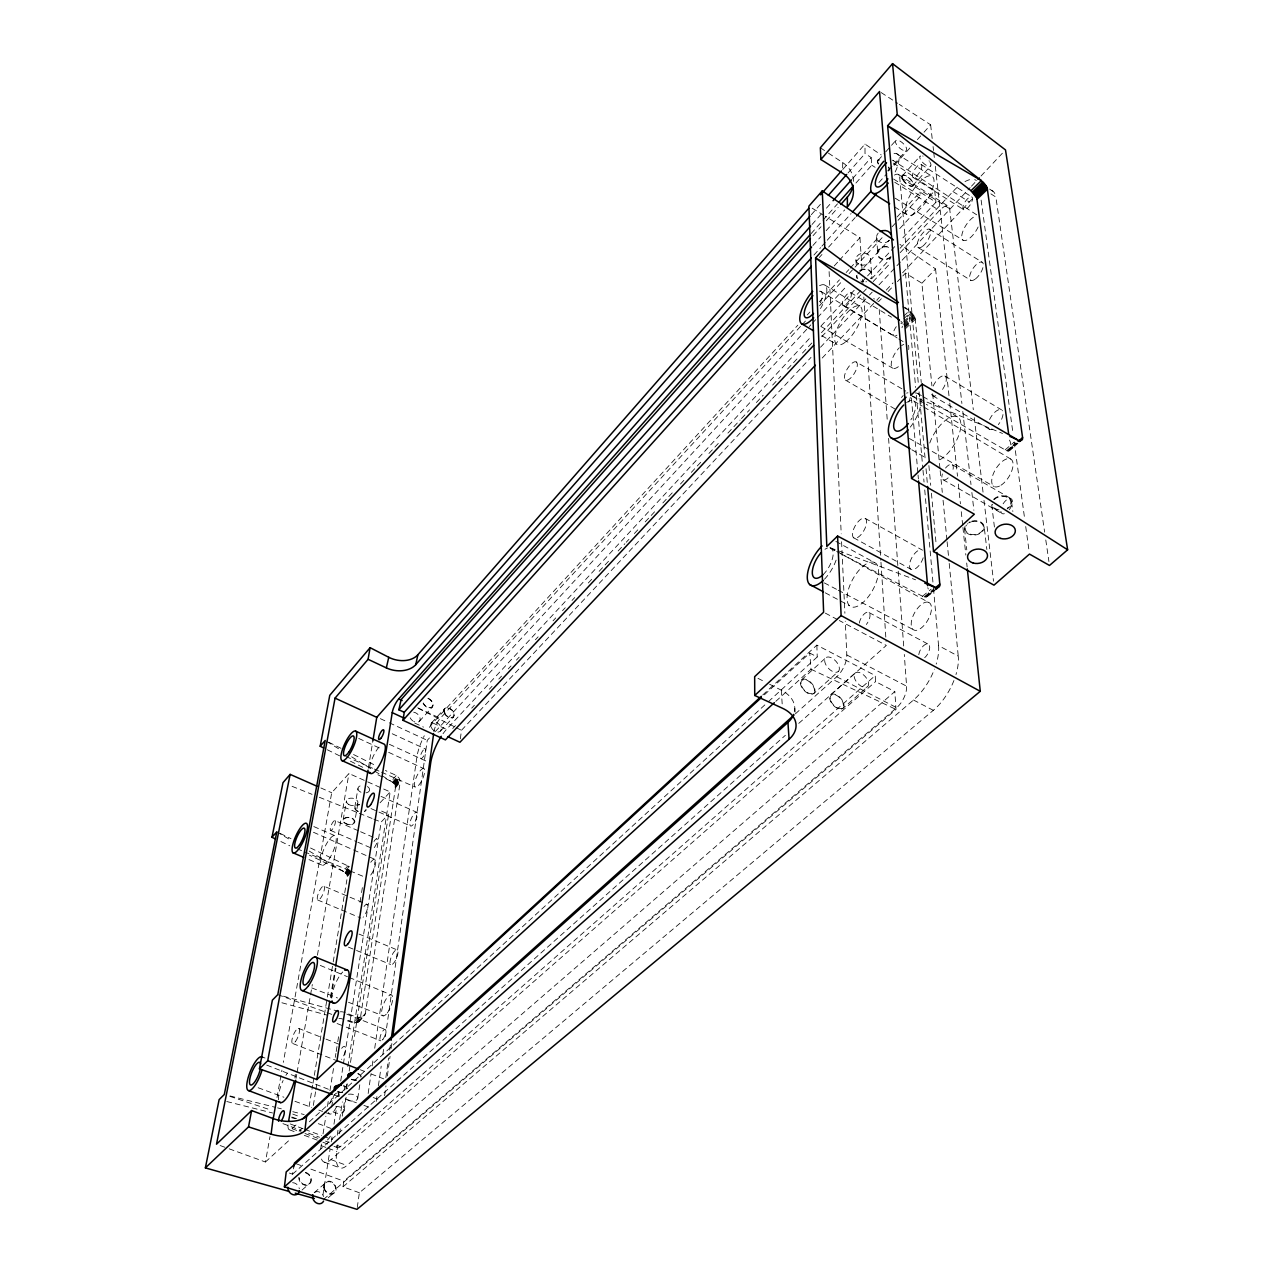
<?xml version="1.0" encoding="UTF-8"?>
<svg xmlns="http://www.w3.org/2000/svg" width="1273" height="1273" viewBox="0 0 1273 1273"><rect width="100%" height="100%" fill="white"/><g stroke="black" fill="none" stroke-linecap="round" stroke-linejoin="round"><path stroke-width="0.75" stroke-dasharray="5 3.75" d="M340.289 1011.812C346.733 1010.635 361.325 1023.635 365.351 1013.547L400.199 782.052C400.295 774.605 389.872 773.666 385.464 770.356M338.92 1018.368C344.347 1017.907 357.108 1028.123 360.243 1019.052L395.442 787.828L393.15 782.64L381.439 775.289M1009.473 440.092C1011.844 443.943 1011.749 454.461 1005.113 449.894L926.251 404.321M842.662 167.893L842.726 162.61L826.75 152.028M840.737 553.707L922.527 596.257C928.24 600.029 930.054 591.706 927.762 587.68M460.365 738.849L461.447 730.32L810.996 357.411M385.862 1077.61L388.599 1057.974M389.681 1050.114L390.779 1042.253M384.621 1095.687L385.974 1085.853M387.342 1076.019L390.063 1056.335M391.161 1048.459L391.973 1042.571M376.203 1101.447L377.031 1095.56M378.415 1085.742L381.2 1066.122M382.855 1054.346L383.698 1048.459M385.353 1036.683L427.251 740.329L429.94 737.417M357.267 1207.504L359.368 1192.753L933.316 710.334A41.914 20.989 -61.3 0 0 954.273 679.655M368.168 1093.507L371.016 1073.823M372.162 1065.947L373.291 1058.086M374.723 1048.236L416.923 756.91A26.717 8.386 -65.1 0 1 424.291 735.746M357.745 1098.408L360.036 1083.037M359.368 1192.753L343.026 1186.802L343.869 1181.153L896.669 707.693A16.756 8.227 -61.8 0 0 906.599 686.195L904.291 654.465M337.218 1135.214L338.125 1129.326M339.636 1119.524L342.357 1101.861M344.171 1090.102L344.776 1086.171M347.815 1066.551L390.175 791.917L348.945 773.507L331.712 792.745L283.322 1062.35M346.097 1089.147L346.988 1083.371M762.75 694.978L816.852 645.14L875.235 675.549L875.585 681.596L894.824 691.589L346.908 1165.479A30.647 10.439 -69.1 0 1 336.836 1151.46L338.332 1141.658M339.541 1133.813L340.75 1125.969M342.246 1116.166L344.649 1100.477M346.463 1088.717L347.37 1082.83M349.168 1071.07L388.599 814.179L378.431 809.692M344.06 1110.74L346.113 1097.342M322.96 1194.822L329.993 1149.694M331.219 1141.849L332.444 1134.004M333.972 1124.202L336.74 1106.539M338.268 1096.737L339.191 1090.85M340.718 1081.032L381.152 822.087L388.599 814.179M331.648 1107.271L333.462 1095.782M320.748 1148.946A30.743 10.248 -69 0 1 321.162 1145.668L321.798 1141.738M323.04 1133.893L325.872 1116.23M327.432 1106.428L328.37 1100.54M329.946 1090.722L333.701 1067.172M335.26 1057.37L335.897 1053.439M336.199 1051.482L337.456 1043.637M337.775 1041.68L339.016 1033.819M360.02 902.366L361.261 894.521M361.58 892.564L362.837 884.703M330.455 997.316L335.308 967.957M368.343 768.24L372.878 740.838M313.317 1105.425L315.577 1091.709M315.895 1089.752L317.2 1081.923M331.107 997.682L335.945 968.307M354.706 822.103A5.872 3.676 8.9 0 0 346.781 817.361A5.872 3.676 8.9 0 0 345.301 823.567A5.872 3.676 8.9 0 0 354.706 822.103L357.968 802.642M309.084 1106.635L312.681 1085.121M312.999 1083.164L313.985 1077.292M314.304 1075.335L327.018 999.05M327.352 997.093L332.889 963.836M333.208 961.879L346.908 879.723M289.385 1173.038L292.535 1174.183L293.792 1166.8M354.785 807.257L358.015 788.082A5.872 3.755 8.9 0 1 362.63 785.361M343.153 819.939L346.463 800.797M296.068 1078.279L296.752 1074.364M297.086 1072.423L312.331 984.506M317.423 955.196L348.945 773.507M229.188 1148.835L265.436 1161.994L269.987 1136.598M277.005 1097.517L281.922 1070.163M396.094 775.639L391.368 781.431L375.344 773.523M392.593 782.195L397.335 776.387M393.15 782.64L397.892 776.848M393.659 783.15L398.417 777.357M394.137 783.691L398.879 777.898M394.535 784.263L399.292 778.471M394.869 784.852L399.627 779.076M395.139 785.457L399.897 779.681M395.346 786.077L400.088 780.285M395.457 786.682L400.215 780.89M395.442 787.828L400.199 782.052M350.68 872.498L347.258 876.588L344.999 872.514L349.566 867.056L347.768 865.863L343.217 871.321L309.387 855.154M309.164 851.064L344.442 872.053L348.993 866.595M345.524 873.007L350.075 867.55M345.97 873.549L350.536 868.091M346.367 874.137L350.934 868.679M346.702 874.726L351.268 869.284M346.972 875.347L350.393 871.257M347.147 875.967L350.584 871.878M842.774 169.468L864.988 144.088L881.202 154.94M811.315 214.707L820.496 204.269M847.993 172.985L865.019 153.619L864.988 144.088M812.015 224.525L821.228 214.103M826.479 208.151L831.746 202.2M852.783 178.379L871.193 157.534L865.019 153.619M811.14 233.58L821.69 221.677M823.01 220.197L837.491 203.839M855.949 183.026L871.766 165.188L871.193 157.534M878.163 160.366L884.464 153.269M885.722 151.853L895.81 140.476M813.065 235.68L820.99 226.753M826.272 220.802L838.159 207.419M812.938 245.514L820.862 236.619M826.161 230.684L844.683 209.918M888.618 170.216L892.421 165.967M893.694 164.551L906.344 150.405A7.24 2.896 42.9 0 0 900.202 141.192A7.24 2.896 42.9 0 0 896.669 144.756A7.24 2.896 42.9 0 0 906.344 150.405M813.956 255.03L820.592 247.63M821.912 246.15L825.891 241.711M827.227 240.231L851.08 213.593M878.927 182.532L886.883 173.653M894.839 164.774L910.752 147.016M917.387 139.616L922.686 133.697M924.007 132.217L930.643 124.818L899.311 104.386M819.287 257.464L821.96 254.505M828.612 247.105L855.201 217.54M902.382 175.801L920.14 156.149M419.374 721.33L432.39 707.008M834.245 265.93L838.095 261.681M839.384 260.265L859.959 237.653L825.365 216.315M912.789 185.572L930.627 166.015M431.499 722.921L444.563 708.679M429.351 727.376A26.717 8.386 -65.1 0 1 432.852 723L797.853 325.172M807.257 314.94L809.93 312.012M819.335 301.765L839.464 279.837M846.163 272.517L848.852 269.59M850.189 268.126L879.723 235.951M897.163 216.935L919.981 192.08L935.957 202.232L900.807 240.088M433.886 731.927A10.677 3.358 -64.9 0 1 440.283 718.306L800.685 326.238M802.038 324.774L806.064 320.382M819.526 305.759L841.039 282.351M849.107 273.568L882.73 237.001M892.134 226.753L920.379 196.026L919.981 192.08M435.318 731.577L810.853 324.854M812.206 323.39L816.248 319.03M817.584 317.566L847.197 285.502M857.97 273.838L888.92 240.311M899.693 228.647L934.684 190.743L892.548 162.53M359.225 1017.016L354.133 1022.537L344.808 1019.132M440.474 731.1L453.586 716.922M355.565 1022.76L360.673 1017.238M356.281 1022.728L361.389 1017.222M356.949 1022.633L365.351 1013.547M357.586 1022.426L362.694 1016.92M358.174 1022.155L364.985 1014.804M358.7 1021.805L364.667 1015.361M443.02 733.709A26.638 8.529 -65.1 0 1 446.537 729.365L811.569 336.199M821.037 325.999L854.835 289.592M861.598 282.32L889.986 251.736M891.339 250.272L895.396 245.912M380.086 802.77L390.175 791.917M452.727 728.506L455.448 725.61M471.71 708.138L474.415 705.226M489.341 689.218L492.046 686.306M498.825 679.034L501.53 676.122M508.309 668.85L511.03 665.938M516.44 660.114L519.161 657.202M535.424 639.746L538.129 636.834M553.039 620.826L555.76 617.914M562.539 610.642L565.244 607.73M572.023 600.442L574.744 597.546M588.285 582.986L592.359 578.626M599.137 571.338L609.974 559.706M618.121 550.97L624.9 543.698M626.252 542.234L628.957 539.322M634.384 533.514L638.441 529.138M645.22 521.866L656.072 510.218M662.851 502.946L673.688 491.298M680.466 484.026L685.892 478.202M691.319 472.378L700.802 462.194M708.934 453.474L719.786 441.826M727.917 433.091L740.122 419.995M741.475 418.546L749.606 409.811M756.385 402.539L763.164 395.251M772.647 385.067L780.779 376.331M787.557 369.059L797.057 358.875M802.467 353.051L811.967 342.867M821.451 332.683L860.771 290.483M871.607 278.835L890.591 258.467M900.075 248.267L952.952 191.523A37.378 14.544 -57 0 1 959.078 185.699M821.706 336.74L866.372 288.891M873.135 281.635L890.734 262.779M900.218 252.627L939.458 210.57A14.735 5.681 -57.2 0 1 949.658 208.708L973.32 409.731M820.528 347.243L868.122 296.466M869.491 295.018L872.212 292.106M879.006 284.85L900.775 261.633M902.127 260.185L970.137 187.64M971.49 186.176L979.653 177.472M981.022 176.024L1002.774 152.808M822.231 358.015L875.347 301.669M876.699 300.237L879.436 297.341M886.247 290.117L893.041 282.892M902.589 272.788L969.326 201.993A37.251 14.783 -56.8 0 1 972.397 198.922M881.33 298.709L878.641 301.542L873.692 298.55M888.029 291.597L892.071 287.332M897.433 281.651L901.459 277.387M902.796 275.955L905.485 273.122L921.907 283.227L931.916 385.83M921.907 283.227L935.56 268.937L899.947 244.416M903.782 316.086L909.479 310.676L915.144 317.964L921.254 382.537M903.846 318.664L910.959 311.917M907.394 316.659L911.675 312.617M903.814 321.448L912.343 313.365M904.435 322.212L912.98 314.129M903.591 324.344L913.553 314.908M904.101 325.124L914.062 315.688M904.53 325.904L914.507 316.468M904.896 326.668L914.873 317.232M905.167 327.384L915.144 317.964M905.453 328.72L915.446 319.284M303.054 1128.721L288.271 1123.216A12.507 3.946 -68.7 0 0 291.978 1128.69L297.834 1123.295M764.389 694.803L809.739 653.065L817.234 656.948L767.46 702.505M265.436 1161.994L290.308 1139.224M299.091 1131.188L302.019 1128.499M309.339 1121.799L765.996 703.842M775.814 701.343L811.028 669.232L809.739 653.065M801.624 679.798L825.875 657.695M813.797 693.53A9.182 5.203 47.3 0 0 808.116 680.371A9.182 5.203 47.3 0 0 801.163 686.131A9.182 5.203 47.3 0 0 813.797 693.53L838.223 671.571A9.293 5.156 47.3 0 0 832.399 658.332A9.293 5.156 47.3 0 0 825.493 664.029A9.293 5.156 47.3 0 0 838.223 671.571M795.354 713.867L836.727 676.759A16.979 7.829 -62 0 0 846.816 654.959L845.256 621.192M830.792 694.724L855.249 672.956M292.535 1174.183L785.393 735.301M798.744 723.398L886.342 645.411L839.289 620.524M336.629 1145.27L340.352 1146.655L875.235 675.549M842.917 708.393A9.134 5.14 47.8 0 0 837.188 695.265A9.134 5.14 47.8 0 0 830.442 701.057A9.134 5.14 47.8 0 0 842.917 708.393L867.534 686.752A9.245 5.092 47.8 0 0 861.646 673.544A9.245 5.092 47.8 0 0 854.963 679.289A9.245 5.092 47.8 0 0 867.534 686.752M321.496 1159.035A30.743 10.248 -69 0 0 330.98 1159.608L875.585 681.596M302.067 1190.016L309.244 1183.747M314.192 1192.706L325.729 1182.728M323.549 1199.405L896.017 709.427L894.824 691.589M1005.113 449.894L1014.183 442.145M1006.72 450.658L1015.79 442.924M1010.523 447.921L1016.57 442.781M1007.468 450.881L1016.538 443.131M328.259 1197.686L334.067 1192.737M343.026 1186.802L913.505 700.023A42.104 20.654 -61.3 0 0 934.462 669.152M1008.136 450.976L1017.222 443.243M1008.757 450.976L1016.554 444.118M1009.298 450.849L1017.907 443.386M922.527 596.257L931.2 589.128M924.166 596.91L934.287 588.619M924.93 597.085L933.602 589.972M925.63 597.132L934.302 590.02M928.192 595.064L933.968 590.322M926.267 597.053L935.512 589.765M927.317 596.576L934.541 590.656M226.769 1101.527L272.581 1113M291.676 1117.774L295.495 1118.728M229.999 1095.942L275.652 1107.399M277.562 1107.876L281.365 1108.831M292.774 1111.695L304.183 1114.559M281.89 1002.758L327.511 1015.249M283.465 996.202L338.395 1011.287M229.92 1096.387L271.197 1110.151M291.835 1117.042L297.468 1118.919M334.051 1094.955L337.791 1096.26M345.254 1098.87L356.44 1102.784M363.903 1105.394L369.488 1107.351M220.118 1145.541L227.374 1148.166M277.785 994.643L331.776 1014.374M296.243 1163.777L303.563 1166.45M310.898 1169.123L343.869 1181.153M324.504 1162.217L340.368 1168.057M258.148 1087.747L283.911 1097.231M294.938 1101.288L311.503 1107.383M318.855 1110.088L322.53 1111.456M324.376 1112.125L329.898 1114.161M330.98 1159.608L346.908 1165.479M289.448 1129.819L296.88 1132.572M304.311 1135.325L321.019 1141.531M322.881 1142.231L332.158 1145.668M334.019 1146.352L337.727 1147.737M321.162 1145.668L326.381 1147.594M328.132 1148.246L336.836 1151.46M304.899 1129.406L321.528 1135.596M323.374 1136.28L332.619 1139.717M282.94 1123.645L301.24 1130.456M308.559 1133.177L319.539 1137.266M291.978 1128.69L303.149 1132.827M305.011 1133.527L318.027 1138.364M325.474 1141.117L329.198 1142.502M292.742 1114.082L300.03 1116.819M318.298 1123.661L331.075 1128.451M830.505 547.851L915.589 579.804M373.18 1097.517L378.495 1099.554M261.522 1056.717L265.039 1058.054M292.806 1043.558L336.979 1060.727M360.37 1069.781L363.983 1071.182M371.175 1073.982L383.794 1078.883M311.821 987.928L337.488 997.968M348.484 1002.281L383.3 1015.918M298.503 1028.361L324.201 1038.418M326.031 1039.134L340.718 1044.894M266.709 1065.103L330.407 1090.038M337.074 1023.524L344.378 1026.404M346.192 1027.12L380.834 1040.837M346.797 1014.151L384.987 1029.38M292.074 786.332L312.06 794.352M319.332 797.28L357.506 812.604M359.336 813.336L372.05 818.444M373.88 819.175L381.152 822.087M348.452 947.144L390.588 964.504M910.816 395.41L1002.535 433.472M358.97 934.048L397.383 950.008A8.052 2.689 -67.2 0 1 394.121 962.547A8.052 2.689 -67.2 0 1 390.493 959.253A8.052 2.689 -67.2 0 1 397.383 950.008M320.271 965.427L347.465 976.725M349.279 977.473L390.986 994.786M296.959 848.709L302.449 851M304.279 851.764L348.181 870.111M350.011 870.875L364.651 877.002M317.645 899.979L360.864 918.072M324.09 886.263A7.606 2.244 -66.6 0 1 320.78 897.926A7.606 2.244 -66.6 0 1 317.757 895.19A7.606 2.244 -66.6 0 1 324.09 886.263L367.245 904.482M309.005 859.609L321.56 864.956M313.81 826.575L335.26 835.868A16.135 4.678 -66.2 0 1 328.307 860.325A16.135 4.678 -66.2 0 1 321.751 855.122A16.135 4.678 -66.2 0 1 335.26 835.868M330.519 830.378L356.026 841.437M357.84 842.233L370.602 847.754M335.101 820.624A5.394 1.559 -66 0 1 332.762 828.787A5.394 1.559 -66 0 1 330.566 827.1A5.394 1.559 -66 0 1 335.101 820.624L358.763 830.951M360.577 831.73L376.967 838.875M345.922 756.512L372.575 768.256M374.357 769.051L379.688 771.39M381.454 772.17L415.221 787.048M313.46 832.271L375.074 859.45M370.984 808.562L410.447 825.986M320.86 787.955L331.712 792.745M381.041 796.389L416.86 812.333A7.558 2.419 -65.8 0 1 413.836 823.742A7.558 2.419 -65.8 0 1 410.288 821.435A7.558 2.419 -65.8 0 1 416.86 812.333M389.379 744.323L427.219 761.604M392.227 733.757L425.246 748.906A5.363 1.671 -65.2 0 1 423.113 756.878A5.363 1.671 -65.2 0 1 420.551 755.51A5.363 1.671 -65.2 0 1 425.246 748.906M414.791 723.096L423.479 727.106M380.325 718.656L387.533 721.982M389.347 722.825L427.251 740.329M432.852 723L446.537 729.365M358.731 738.435L381.614 749.049M388.647 752.327L423.861 768.653A10.168 3.214 -65.4 0 1 419.819 783.85A10.168 3.214 -65.4 0 1 414.982 781.081A10.168 3.214 -65.4 0 1 423.861 768.653M417.767 707.804L440.283 718.306M811.028 669.232L896.017 709.427M280.346 833.529L290.992 838.636M310.517 847.993L347.768 865.863M280.887 841.548L289.783 845.797M328.736 742.223L341.148 748.381M353.56 754.539L374.835 765.089M327.304 749.765L339.764 755.923M350.441 761.206L362.885 767.364M757.992 678.35L762.973 680.88M769.624 684.253L781.272 690.157A33.957 23.025 -0.3 0 1 794.559 711.432M418.34 708.377L454.556 726.803M456.275 727.679L461.447 730.32M836.727 676.759L896.669 707.693M830.282 548.265L838.987 552.8M913.505 700.023L933.316 710.334M846.816 654.959L906.599 686.195M824.315 582.907L836.488 589.288M838.223 590.211L912.996 629.467M825.35 613.14L837.554 619.601M825.238 592.804L849.568 605.773M933.491 588.476L938.567 645.634L958.251 656.168A41.914 20.989 -61.3 0 1 955.975 674.579M869.125 612.615L928.701 644.456M835.868 541.423L875.808 563.239A25.094 11.346 -60.9 0 1 863.906 601.683A25.094 11.346 -60.9 0 1 848.63 588.858A25.094 11.346 -60.9 0 1 875.808 563.239M853.642 537.779L910.768 569.158M865.433 518.525A11.314 4.949 -60.3 0 1 860.007 535.678A11.314 4.949 -60.3 0 1 853.228 530.3A11.314 4.949 -60.3 0 1 865.433 518.525L922.543 550.207M831.54 548.504L834.977 550.413M836.695 551.368L929.608 602.925A15.706 7.574 -60.6 0 1 922.304 627.128A15.706 7.574 -60.6 0 1 912.105 618.63A15.706 7.574 -60.6 0 1 929.608 602.925M902.652 306.841L909.479 310.676L904.769 307.175M909.352 438.469L993.831 486.381M942.927 479.619L1001.994 513.496M911.834 449.767L925.614 457.707M912.534 396.396L924.532 403.334M945.537 468.05A8.816 4.01 -58.8 0 1 952.22 464.645L1011.239 498.761M820.894 326.445L892.723 368.152M845.415 380.086L896.606 409.938M856.283 361.978A10.566 4.185 -59.2 0 1 851.255 377.445A10.566 4.185 -59.2 0 1 845.065 373.705A10.566 4.185 -59.2 0 1 856.283 361.978L905.755 391.082M932.807 395.792L989.455 429.272M821.817 335.69L836.87 344.569M918.088 393.659L921.397 395.617M923.036 396.587L957.694 417.003M276.798 831.826L290.419 839.941M944.9 376.028L1001.517 409.826M843.044 305.472L893.98 336.008M913.664 400.947L922.177 406.039M923.896 407.074L1010.857 459.139M824.729 285.041L859.816 306.141M850.698 292.615L891.45 317.184M820.942 291.422L897.099 337.934M898.786 338.968L903.862 342.071M812.19 208.199L823.726 215.296M895.205 198.206L963.47 240.438M326.843 741.491L340.082 749.686M351.666 756.846L373.164 770.165M374.819 771.199L379.784 774.27M918.39 247.71L970.869 280.394M894.633 206.926L907.92 215.264M929.513 229.172L981.976 262.127M871.766 165.188L875.108 167.32M893.551 179.016L920.379 196.026M894.744 182.23L939.458 210.57M898.658 174.624L948.592 206.385M894.426 175.085A14.894 5.394 -57.7 0 1 899.645 176.915L949.658 208.708M913.202 177.52L963.772 209.774M921.031 164.36L971.585 196.806M896.542 153.635L931.359 175.945M952.952 191.523L969.326 201.993M989.614 189.088L992.924 191.236M990.887 193.846L995.884 197.076L1044.64 532.13M976.662 214.803L892.675 160.175A15.547 5.538 -57.8 0 1 894.171 165.395M881.187 92.579L897.672 103.32M820.353 147.779L825.143 150.962M900.998 321.369L902.382 322.801M1045.785 539.975L1048.92 561.52M981.117 200.1L1013.101 434.125M1014.167 442.002L1024.654 518.7M1025.72 526.561L1029.22 552.132M1011.605 501.992L1012.847 511.46M994.42 527.054L991.683 504.379A10.041 7.304 -8.8 0 0 999.671 510.505M974.259 417.624L983.074 492.508M983.997 500.4L993.513 581.204M971.951 521.118A9.882 7.145 -7.7 0 1 984.188 526.767L986.846 549.49M930.643 124.818L932.186 138.646M933.077 146.554L933.523 150.516M933.745 152.489L934.414 158.425M935.305 166.317L961.895 403.509M962.786 411.418L970.997 484.552M971.872 492.46L973.877 510.25M934.684 190.743L935.957 202.232M964.568 529.091L966.78 549.888M935.56 268.937L949.563 401.17M949.769 403.143L957.503 476.166M958.33 484.074L960.431 503.806M961.258 511.698L962.722 525.51M962.929 527.483L965.857 555.123M966.7 563.016L967.114 566.962M932.679 393.723L939.983 468.703M940.174 470.676L942.291 492.38M943.07 500.273L946.905 539.736M947.096 541.709L949.021 561.441M949.212 563.414L958.251 656.168M928.892 465.552L930.722 485.315M931.438 493.224L936.18 544.621M899.645 176.915L918.358 383.937M919.074 391.829L925.312 460.826M926.028 468.719L927.444 484.488M905.485 273.122L915.637 387.438M916.337 395.314L922.814 468.241M922.989 470.214L924.039 482.037M924.739 489.93L933.316 586.503M911.42 397.908L917.881 473.031M918.056 475.004L918.39 478.95M876.556 237.176L877.813 254.059M879.213 309.482L887.424 422.493M888.586 438.358L898.086 569.206M898.229 571.195L903.719 646.541M794.829 708.424L795.116 712.228M870.509 258.642L871.655 275.032M781.272 690.157L782.227 704.637M859.959 237.653L862.139 271.292M862.648 279.217L863.03 285.152M863.81 297.023L880.836 560.295M880.964 562.268L886.088 641.449M855.949 259.66L856.395 266.948M829.105 271.579L841.214 533.801M841.58 541.741L844.89 613.252M816.852 645.14L817.234 656.948M933.141 386.069A11.584 4.981 -58.2 0 1 944.932 376.028A11.584 4.981 -58.2 0 1 941.463 390.891M935.766 395.728A11.584 4.981 -58.2 0 1 931.486 393.214M1002.997 414.521A11.441 5.235 -57.7 0 1 998.318 424.625M992.526 429.303A11.441 5.235 -57.7 0 1 988.039 424.561M989.567 419.549A11.441 5.235 -57.7 0 1 1002.503 410.829M952.22 464.645A8.816 4.01 -58.8 0 1 952.013 472.347M948.146 477.836A8.816 4.01 -58.8 0 1 942.37 473.938M1003.108 503.806A8.704 4.217 -58.3 0 1 1011.685 499.143A8.704 4.217 -58.3 0 1 1008.821 510.298M1004.365 513.687A8.704 4.217 -58.3 0 1 1000.864 511.332M413.693 712.18A6.094 4.137 41.8 0 1 420.185 719.07A6.094 4.137 41.8 0 1 413.741 721.473M412.866 720.916A6.094 4.137 41.8 0 1 410.161 717.781M978.125 226.992A14.401 5.729 -56.9 0 1 965.189 240.565A14.401 5.729 -56.9 0 1 963.693 229.379A14.401 5.729 -56.9 0 1 976.63 215.773M842.726 162.61A28.117 24.489 -5.5 0 1 853.467 182.055M929.751 443.052A25.651 11.425 -58.5 0 1 951.886 416.701A25.651 11.425 -58.5 0 1 959.221 433.934A25.651 11.425 -58.5 0 1 937.358 460.937M915.192 392.959A25.874 11.011 -58.9 0 1 920.84 404.321A25.874 11.011 -58.9 0 1 910.147 427.346M972.126 521.612A9.182 6.636 -7.7 0 1 983.488 526.847A9.182 6.636 -7.7 0 1 973.479 534.628A9.182 6.636 -7.7 0 1 965.57 526.688M965.825 526.115A9.182 6.636 -7.7 0 1 966.509 525.033M967.448 524.03A9.182 6.636 -7.7 0 1 967.989 523.569M969.23 522.742A9.182 6.636 -7.7 0 1 971.363 521.819M991.206 190.329A37.251 14.783 -56.8 0 1 995.884 197.076M964.998 181.609A37.378 14.544 -57 0 1 972.62 179.318M974.657 179.652A37.378 14.544 -57 0 1 976.359 180.527M894.044 153.635A23.137 8.243 -57.8 0 1 894.283 173.733M906.567 402.57A17.392 7.399 -58.9 0 1 915.398 403.605A17.392 7.399 -58.9 0 1 910.895 419.819M994.149 499.668A9.325 6.795 -8.8 0 1 1008.057 497.775A9.325 6.795 -8.8 0 1 1007.404 508.086M999.034 509.9A9.325 6.795 -8.8 0 1 992.383 504.283M993.577 499.398A10.041 7.304 -8.8 0 1 1008.868 497.568A10.041 7.304 -8.8 0 1 1007.15 508.898M984.188 526.767A9.882 7.145 -7.7 0 1 973.399 535.137A9.882 7.145 -7.7 0 1 964.902 526.592M968.833 522.344A9.882 7.145 -7.7 0 1 969.565 521.962M428.014 698.527A5.713 3.835 41.9 0 1 432.772 704.16A5.713 3.835 41.9 0 1 429.096 707.597A5.713 3.835 41.9 0 1 423.273 702.951M428.03 698.193A6.142 4.137 41.9 0 1 432.374 707.024A6.142 4.137 41.9 0 1 423.129 703.396M910.243 397.335A10.439 4.408 -58.8 0 1 907.49 404.353M901.523 397.494A10.439 4.408 -58.8 0 1 903.209 395.585M906.551 393.15A10.439 4.408 -58.8 0 1 907.999 392.816M902.366 326.174A7.399 2.976 -58.4 0 1 902 327.718M896.956 335.165A7.399 2.976 -58.4 0 1 893.2 334.465A7.399 2.976 -58.4 0 1 896.272 326.684M900.823 323.183A7.399 2.976 -58.4 0 1 902.175 323.899M859.593 270.512A7.94 6.492 -8.7 0 1 869.507 270.353A7.94 6.492 -8.7 0 1 871.241 278.326M866.515 281.667A7.94 6.492 -8.7 0 1 865.847 281.842M856.936 278.278A7.94 6.492 -8.7 0 1 856.395 275.525M890.941 257.273A8.052 6.604 -10.2 0 1 879.961 258.308A8.052 6.604 -10.2 0 1 878.847 249.301A8.052 6.604 -10.2 0 1 889.7 247.217M836.106 560.136A25.317 10.948 -61.1 0 1 824.347 579.358M829.773 547.74A17.01 7.352 -61.1 0 1 832.558 558.163A17.01 7.352 -61.1 0 1 823.122 574.632M824.984 549.284A17.01 7.352 -61.1 0 1 827.53 547.995M305.52 1172.338A7.049 5.808 52.6 0 1 311.328 1180.262A7.049 5.808 52.6 0 1 304.915 1185.211A7.049 5.808 52.6 0 1 298.741 1177.589M819.541 285.709A22.548 8.243 -59.2 0 1 826.845 289.655A22.548 8.243 -59.2 0 1 820.48 308.575M923.196 557.781A11.171 5.219 -60 0 1 913.107 569.668A11.171 5.219 -60 0 1 910.784 559.897A11.171 5.219 -60 0 1 921.27 549.697M860.468 270.56A7.383 6.031 -8.7 0 1 869.602 271.069A7.383 6.031 -8.7 0 1 870.414 278.596M863.826 281.588A7.383 6.031 -8.7 0 1 860.787 281.015M857.716 278.548A7.383 6.031 -8.7 0 1 856.968 275.525M890.957 256.557A7.479 6.142 -10.2 0 1 880.677 258.133A7.479 6.142 -10.2 0 1 879.166 249.715A7.479 6.142 -10.2 0 1 889.366 247.63M938.567 645.634A42.104 20.654 -61.3 0 1 936.196 664.076M908.301 345.254A14.035 5.744 -58.5 0 1 908.683 349.629M898.372 366.688A14.035 5.744 -58.5 0 1 891.211 363.951A14.035 5.744 -58.5 0 1 899.279 347.736M901.57 345.699A14.035 5.744 -58.5 0 1 903.766 344.362M918.772 654.672A8.513 4.185 -61 0 1 924.675 644.838A8.513 4.185 -61 0 1 929.72 647.4A8.513 4.185 -61 0 1 924.691 657.695M859.307 623.118A8.625 3.978 -61.2 0 1 868.218 612.17A8.625 3.978 -61.2 0 1 866.34 624.486M819.414 291.183A15.149 5.538 -59.2 0 1 819.923 303.738M889.62 240.199A7.399 6.126 -10.6 0 1 879.277 241.679A7.399 6.126 -10.6 0 1 878.195 233.102M305.488 1172.799A6.54 5.394 52.6 0 1 310.883 1180.151A6.54 5.394 52.6 0 1 304.931 1184.749A6.54 5.394 52.6 0 1 299.203 1177.668M292.567 1182.681A6.492 5.394 52.9 0 1 299.33 1188.759M314.956 1192.165A6.476 5.331 53.9 0 1 323.692 1196.572M356.488 1080.236A6.906 3.724 7.3 0 1 350.282 1079.011M357.808 1073.473A6.906 3.724 7.3 0 1 361.261 1076.337M342.373 1092.632A6.842 3.66 7.5 0 1 337.265 1091.629M343.662 1085.758A6.842 3.66 7.5 0 1 347.497 1088.447M369.6 767.317A16.151 4.758 -65.4 0 1 379.274 746.758M888.713 166.97A7.733 3.167 42.9 0 1 887.918 171.043M878.306 164.09A7.733 3.167 42.9 0 1 881.489 160.175M356.345 1079.965A6.413 3.453 7.3 0 1 350.584 1078.836M358.047 1073.887A6.413 3.453 7.3 0 1 360.896 1077.26M342.278 1092.361A6.349 3.405 7.5 0 1 338.013 1091.645M343.471 1085.996A6.349 3.405 7.5 0 1 347.036 1088.479M331.776 998.159A17.997 5.697 -67.5 0 1 342.771 971.951M348.452 1094.255A6.46 3.437 7.3 0 1 357.156 1096.674A6.46 3.437 7.3 0 1 353.894 1101.018A6.46 3.437 7.3 0 1 345.365 1098.344M335.849 1106.539A6.413 3.373 7.4 0 1 343.981 1109.945A6.413 3.373 7.4 0 1 338.125 1113.382A6.413 3.373 7.4 0 1 331.346 1109.181M888.554 167.288A7.177 2.944 42.9 0 1 887.902 170.582M878.418 163.724A7.177 2.944 42.9 0 1 881.632 160.541M930.006 162.196A7.192 2.864 43.2 0 1 929.29 166.429A7.192 2.864 43.2 0 1 922.113 161.814A7.192 2.864 43.2 0 1 920.331 155.974M922.654 155.974A7.192 2.864 43.2 0 1 923.084 156.118M929.035 160.812A7.192 2.864 43.2 0 1 929.385 161.273M364.046 906.456A7.543 2.371 -66.7 0 1 367.722 906.901A7.543 2.371 -66.7 0 1 363.107 917.276M373.976 841.485A5.347 1.655 -66.1 0 1 377.333 840.037A5.347 1.655 -66.1 0 1 374.039 847.866M367.42 786.555A5.872 3.755 8.9 0 1 369.297 790.883M369.122 791.169A5.872 3.755 8.9 0 1 365.908 792.872M360.991 792.236A5.872 3.755 8.9 0 1 358.015 788.082M337.679 1092.886A11.346 3.739 -68.7 0 1 339.207 1096.435M336.406 1106.921A11.346 3.739 -68.7 0 1 328.561 1112.363M330.073 1102.832A11.346 3.739 -68.7 0 1 336.581 1093.077M340.352 1146.655A12.396 4.169 -69 0 1 336.088 1143.647M341.657 1048.331A8.084 2.641 -68.2 0 1 345.492 1048.761A8.084 2.641 -68.2 0 1 341.546 1059.454M365.988 809.373A5.49 3.469 8.8 0 1 364.555 811.124M357.999 811.187A5.49 3.469 8.8 0 1 355.199 807.337A5.49 3.469 8.8 0 1 359.511 804.822M370.729 862.282A10.152 3.151 -66.3 0 1 375.742 862.601A10.152 3.151 -66.3 0 1 369.52 876.556M330.359 1136.137A6.142 2.037 -69 0 1 326.127 1138.985M295.32 1074.38A18.061 5.553 -68.3 0 1 294.922 1078.024M278.628 1099.824A18.061 5.553 -68.3 0 1 283.131 1080.459M285.916 1075.319A18.061 5.553 -68.3 0 1 287.38 1073.171M366.163 810.058A5.919 3.739 8.8 0 1 364.476 811.538M358.254 811.585A5.919 3.739 8.8 0 1 354.753 807.416A5.919 3.739 8.8 0 1 359.432 804.552M431.149 727.169A6.063 4.105 42.4 0 0 440.203 731.354A6.063 4.105 42.4 0 0 436.591 722.539A6.063 4.105 42.4 0 0 431.149 727.169M917.372 211.557A22.962 8.577 -57.4 0 0 933.125 177.345A22.962 8.577 -57.4 0 0 908.667 197.999A22.962 8.577 -57.4 0 0 917.372 211.557M922.83 246.119A10.836 4.185 -57.5 0 0 930.34 229.888A10.836 4.185 -57.5 0 0 918.724 239.324A10.836 4.185 -57.5 0 0 922.83 246.119M975.452 278.93A10.709 4.408 -57 0 0 982.851 262.89A10.709 4.408 -57 0 0 971.028 271.976A10.709 4.408 -57 0 0 975.452 278.93M1000.992 485.236A16.056 7.622 -58 0 0 1012.258 460.635A16.056 7.622 -58 0 0 993.911 472.474A16.056 7.622 -58 0 0 1000.992 485.236M966.971 208.581A7.59 2.96 -56.8 0 0 972.206 197.283A7.59 2.96 -56.8 0 0 963.9 203.998A7.59 2.96 -56.8 0 0 966.971 208.581M916.305 176.247A7.686 2.817 -57.4 0 0 921.604 164.822A7.686 2.817 -57.4 0 0 913.457 171.775A7.686 2.817 -57.4 0 0 916.305 176.247M444.563 712.928A5.681 3.803 42.5 0 0 453.029 716.858A5.681 3.803 42.5 0 0 449.624 708.631A5.681 3.803 42.5 0 0 444.563 712.928M444.229 712.928A6.11 4.105 42.5 0 0 453.331 717.176A6.11 4.105 42.5 0 0 449.655 708.313A6.11 4.105 42.5 0 0 444.229 712.928M845.94 304.518A7.495 2.817 -58.8 0 0 851.207 293.172A7.495 2.817 -58.8 0 0 843.474 299.457A7.495 2.817 -58.8 0 0 845.94 304.518M323.772 1187.789A7.017 5.744 53.6 0 0 333.987 1193.438A7.017 5.744 53.6 0 0 331.871 1181.996A7.017 5.744 53.6 0 0 323.772 1187.789M845.702 341.864A22.373 8.577 -58.9 0 0 861.391 307.843A22.373 8.577 -58.9 0 0 838.159 326.461A22.373 8.577 -58.9 0 0 845.702 341.864M860.293 264.816A7.32 6.015 -9 0 0 870.461 258.117A7.32 6.015 -9 0 0 858.925 254.489A7.32 6.015 -9 0 0 860.293 264.816M324.217 1187.789A6.524 5.331 53.6 0 0 333.701 1193.024A6.524 5.331 53.6 0 0 331.728 1182.41A6.524 5.331 53.6 0 0 324.217 1187.789M382.982 1039.277A6.126 2.085 -68 0 0 385.48 1029.618A6.126 2.085 -68 0 0 380.277 1036.413A6.126 2.085 -68 0 0 382.982 1039.277M902.605 179.557A7.686 3.135 43.2 0 0 912.98 186.129A7.686 3.135 43.2 0 0 907.156 176.39A7.686 3.135 43.2 0 0 902.605 179.557M387.31 1012.942A11.314 3.835 -67.7 0 0 391.893 995.2A11.314 3.835 -67.7 0 0 382.266 1007.945A11.314 3.835 -67.7 0 0 387.31 1012.942M902.971 179.636A7.145 2.912 43.2 0 0 912.598 185.747A7.145 2.912 43.2 0 0 907.188 176.692A7.145 2.912 43.2 0 0 902.971 179.636M348.579 804.441A5.824 3.692 9 0 0 357.904 802.961A5.824 3.692 9 0 0 350.059 798.219A5.824 3.692 9 0 0 348.579 804.441M295.479 1041.505A8.147 2.482 -67.9 0 0 299.075 1028.679A8.147 2.482 -67.9 0 0 292.44 1037.702A8.147 2.482 -67.9 0 0 295.479 1041.505M345.572 823.392A5.458 3.421 8.9 0 0 354.292 822.024A5.458 3.421 8.9 0 0 346.94 817.616A5.458 3.421 8.9 0 0 345.572 823.392M801.624 686.163A8.529 4.837 47.3 0 0 813.352 693.037A8.529 4.837 47.3 0 0 808.084 680.816A8.529 4.837 47.3 0 0 801.624 686.163M830.903 701.105A8.481 4.774 47.8 0 0 842.487 707.899A8.481 4.774 47.8 0 0 837.157 695.71A8.481 4.774 47.8 0 0 830.903 701.105"/><path stroke-width="1.5" d="M853.165 185.253A28.117 24.489 -5.5 0 1 847.404 197.013L847.325 206.958A28.372 24.076 -8.9 0 0 842.599 173.192L820.878 159.507L820.353 147.779L892.548 63.65L1005.495 149.912L1067.633 549.809L1049.477 565.451L1029.491 554.089L993.974 585.15L933.507 551.527L927.619 486.461M924.85 583.273C927.953 583.32 939.426 592.295 939.808 584.148L936.896 552.53M289.528 1191.56L205.367 1167.898L248.521 1126.891L271.085 1134.116A25.365 12.73 5.2 0 0 304.868 1130.838L306.57 1116.294L761.461 697.509M967.321 568.936L980.274 691.303L356.997 1209.35L284.404 1186.866L286.218 1171.892L787.939 722.443A33.957 23.025 -0.3 0 0 793.716 714.392M271.085 1134.116L273.09 1118.553L251.593 1110.565L216.505 1144.22L290.133 774.382L317.248 786.348M391.05 1040.296L433.616 733.885M392.784 1036.668L430.656 763.164A26.638 8.529 -65.1 0 1 441.27 736.287M813.574 345.444L445.407 739.899L403.016 720.311L404.241 712.275L811.315 257.989M332.189 1094.303L259.437 1068.874L267.728 1060.727L316.85 1079.552L336.963 1060.68L392.227 712.641A10.773 3.167 -64.9 0 1 398.704 698.909L809.819 235.059M316.85 1079.552L329.802 1001.246M335.642 966L368.024 770.197M372.878 740.838L376.76 717.336L810.694 226.021M293.792 1166.8L294.413 1163.108L793.875 715.187M267.728 1060.727L335.054 698.129L368.088 659.303L370.109 647.671L388.758 657.298A21.721 15.276 12.7 0 0 417.878 654.752L808.769 208.295M288.605 1121.258L295.734 1080.236M273.154 1119.015L276.305 1101.431M248.521 1126.891L251.593 1110.565M259.437 1068.874L272.374 1000.164L277.785 994.643L325.204 740.456L320.191 746.249L323.74 748.015M320.191 746.249L329.771 695.313L370.109 647.671M205.367 1167.898L219.131 1099.617L224.287 1094.509L276.798 831.826L271.976 837.284L275.541 838.987M271.976 837.284L282.988 782.672L290.133 774.382M368.088 659.303L386.34 667.895A21.848 15.005 9.2 0 0 415.762 664.665L417.878 654.752M404.241 712.275L398.879 709.793L401.106 699.593L810.424 238.656M386.34 667.895L388.758 657.298M892.548 63.65L897.258 114.761L981.388 180.623L987.164 187.879L1022.601 437.626C1022.537 444.85 1012.385 436.591 1009.871 436.528M820.878 159.507L879.532 91.497L911.548 478.441L974.322 514.197L933.507 551.527M893.487 239.945L822.263 190.886L808.896 206.162L823.615 612.218L754.666 676.647L754.73 695.472L782.465 708.249A34.196 22.23 -3.1 0 1 789.085 739.279L284.404 1186.866M820.544 194.849L841.453 170.964M897.258 114.761L887.631 125.725L910.816 395.41L922.145 384.08L1017.207 439.567M415.746 664.665L810.01 216.187M828.357 195.326L846.688 174.465M833.051 200.704L851.462 179.859M838.812 202.359L853.308 186.001M840.801 204.444L847.404 197.013M398.879 709.793L811.601 246.994M852.417 212.114L870.971 191.411M822.263 190.886L824.793 247.71L815.579 257.958L826.814 546.467L837.586 536.06L934.096 586.758M403.016 720.311L811.315 266.328M856.538 216.06L876.476 193.878M815.42 365.24L459.935 742.27L447.698 736.606M971.044 190.727L981.388 180.623L887.631 125.725L971.044 190.727L976.773 197.952L1008.693 434.22M972.508 192L982.867 181.912M973.224 192.7L983.583 182.612M973.909 193.448L984.268 183.36M974.545 194.212L984.904 184.124M975.118 194.992L985.493 184.903M975.643 195.756L986.018 185.683M976.105 196.519L986.48 186.447M976.486 197.251L986.861 187.179M976.773 197.952L987.164 187.879M977.107 199.209L987.498 189.136M911.548 478.441L929.29 461.431L922.145 384.08M754.73 695.472L841.119 615.591L837.586 536.06M302.226 1119.253L761.286 696.315M304.868 1130.838L774.35 702.68M1018.066 441.492L1022.601 437.626M1019.578 441.54L1022.601 438.978M935.48 587.696L939.808 584.148M935.416 589.144L939.745 585.596M936.371 589.065L939.554 586.201M295.256 1193.167L314.383 1198.545M248.681 1090.627L280.553 1102.609M336.963 1060.68L358.572 1069.081M302.417 990.601L334.178 1003.283M315.083 956.914L346.622 969.755M292.87 852.735L303.626 857.318M341.864 760.554L370.459 773.379M355.724 731.163A16.247 4.567 -65.3 0 1 348.818 755.207A16.247 4.567 -65.3 0 1 341.928 751.261A16.247 4.567 -65.3 0 1 355.724 731.163L384.207 744.164A16.151 4.758 -65.4 0 1 380.532 763.148A16.151 4.758 -65.4 0 1 369.647 772.218M335.054 698.129L376.76 717.336M392.227 712.641L404.384 718.274M398.704 698.909L402.157 700.532M809.596 584.45L823.488 591.865M841.119 615.591L980.274 691.303M897.529 303.976L815.579 257.958L899.518 320.128M891.148 437.864L910.115 448.78M801.751 323.851L813.463 330.757M873.055 193.369L889.652 203.791M929.29 461.431L1067.633 549.809M824.793 247.71L898.499 302.513M918.565 480.939L927.587 585.707M787.939 722.443L789.085 739.279M888.252 183.057A23.137 8.243 -57.8 0 1 870.875 190.345A23.137 8.243 -57.8 0 1 883.764 161.273M887.902 178.857A15.547 5.538 -57.8 0 1 875.315 184.155A15.547 5.538 -57.8 0 1 886.565 162.801M908.063 429.86A25.874 11.011 -58.9 0 1 888.379 431.674A25.874 11.011 -58.9 0 1 906.121 397.224M908.317 423.543A17.392 7.399 -58.9 0 1 893.901 428.03A17.392 7.399 -58.9 0 1 903.703 405.021M823.329 580.361A25.317 10.948 -61.1 0 1 807.289 577.926A25.317 10.948 -61.1 0 1 822.072 545.91M823.122 574.632A17.01 7.352 -61.1 0 1 812.333 573.518A17.01 7.352 -61.1 0 1 821.371 552.402M813.542 313.413A15.149 5.538 -59.2 0 1 804.154 314.415A15.149 5.538 -59.2 0 1 812.89 295.654M813.702 317.789A22.548 8.243 -59.2 0 1 799.778 319.268A22.548 8.243 -59.2 0 1 812.731 291.374M880.12 231.591A7.399 6.126 -10.6 0 1 891.005 234.55M299.362 1190.844A6.492 5.394 52.9 0 1 292.901 1194.631A6.492 5.394 52.9 0 1 287.825 1187.232M323.581 1201.123A6.476 5.331 53.9 0 1 316.213 1202.842A6.476 5.331 53.9 0 1 312.887 1194.663M348.15 1077.276A6.906 3.724 7.3 0 1 353.146 1072.678M335.213 1090.309A6.842 3.66 7.5 0 1 335.133 1086.474A6.842 3.66 7.5 0 1 341.355 1085.264M344.84 970.312A17.997 5.697 -67.5 0 1 345.62 988.914A17.997 5.697 -67.5 0 1 332.014 1000.88M348.197 1076.306A6.413 3.453 7.3 0 1 353.257 1072.948M335.356 1089.927A6.349 3.405 7.5 0 1 339.159 1085.455M293.968 1082.209A18.061 5.553 -68.3 0 1 286.393 1098.36A18.061 5.553 -68.3 0 1 279.328 1101.766M262.031 1070.036A18.172 5.331 -68.1 0 1 249.237 1090.643A18.172 5.331 -68.1 0 1 250.288 1071.452A18.172 5.331 -68.1 0 1 262.715 1057.481M260.424 1068.413A12.205 3.58 -68.1 0 1 251.529 1084.962A12.205 3.58 -68.1 0 1 252.277 1071.166A12.205 3.58 -68.1 0 1 260.663 1064.037M278.612 1121.306A6.206 1.925 -68.6 0 1 281.142 1112.809A6.206 1.925 -68.6 0 1 284.325 1112.3A6.206 1.925 -68.6 0 1 281.253 1120.877M306.57 1116.294A25.205 13.223 8.2 0 1 273.09 1118.553M973.145 563.016A10.025 7.161 -7.4 0 0 987.498 555.171A10.025 7.161 -7.4 0 0 971.967 550.668A10.025 7.161 -7.4 0 0 973.145 563.016M1000.689 538.431A10.184 7.32 -8.5 0 0 1015.329 530.38A10.184 7.32 -8.5 0 0 999.655 525.781A10.184 7.32 -8.5 0 0 1000.689 538.431M348.213 943.595A8.131 2.546 -67 0 0 351.65 931.009A8.131 2.546 -67 0 0 344.824 940.381A8.131 2.546 -67 0 0 348.213 943.595M335.531 1020.485A6.19 1.973 -67.8 0 0 338.172 1010.762A6.19 1.973 -67.8 0 0 333.033 1017.668A6.19 1.973 -67.8 0 0 335.531 1020.485M348.786 752.152A10.916 3.071 -65.3 0 0 353.448 735.985A10.916 3.071 -65.3 0 0 344.187 749.463A10.916 3.071 -65.3 0 0 348.786 752.152M308.512 985.636A18.108 5.458 -67.3 0 0 316.404 957.487A18.108 5.458 -67.3 0 0 301.478 978.157A18.108 5.458 -67.3 0 0 308.512 985.636M370.682 804.647A7.622 2.275 -65.7 0 0 373.864 793.206A7.622 2.275 -65.7 0 0 367.356 802.436A7.622 2.275 -65.7 0 0 370.682 804.647M381.295 737.783A5.41 1.575 -65.1 0 0 383.539 729.779A5.41 1.575 -65.1 0 0 378.893 736.462A5.41 1.575 -65.1 0 0 381.295 737.783M308.575 981.738A12.173 3.676 -67.3 0 0 313.89 962.802A12.173 3.676 -67.3 0 0 303.865 976.662A12.173 3.676 -67.3 0 0 308.575 981.738M299.473 847.993A16.215 4.487 -66.1 0 0 306.666 823.488A16.215 4.487 -66.1 0 0 293.251 842.917A16.215 4.487 -66.1 0 0 299.473 847.993M299.553 844.763A10.9 3.023 -66.1 0 0 304.406 828.277A10.9 3.023 -66.1 0 0 295.384 841.31A10.9 3.023 -66.1 0 0 299.553 844.763"/></g></svg>
